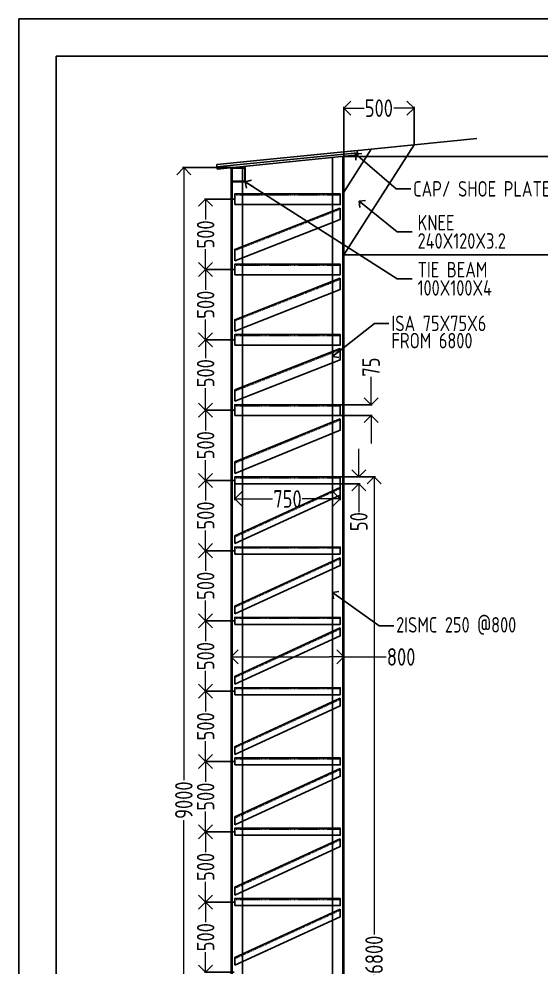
# Model space of a CAD drawing. Header units: millimetres. Extents: x 3470347 to 5996549, y -3470518 to 17149644.
# Drawn here: x 4827884 to 4835310, y 6962836 to 6976327 of the extents above; entities that cross this region are included whole.
import ezdxf

# ---------------------------------------------------------------- set-up
doc = ezdxf.new("R2010")
doc.units = ezdxf.units.MM
doc.header["$MEASUREMENT"] = 0
doc.header["$PDMODE"] = 35
doc.header["$PDSIZE"] = -5
doc.linetypes.add('DASHED2', pattern=[0.375, 0.25, -0.125])
doc.layers.get('0').update_dxf_attribs({"linetype": 'CONTINUOUS', "lineweight": 25})
doc.layers.get('DEFPOINTS').update_dxf_attribs({"linetype": 'CONTINUOUS', "lineweight": 25})
for name, color, linetype, lineweight in [('rDIMension', 1, 'CONTINUOUS', 18), ('rRCC 1', 3, 'CONTINUOUS', 25), ('SHEET', 7, 'CONTINUOUS', 15)]:
    doc.layers.add(name, color=color, linetype=linetype, lineweight=lineweight)
doc.styles.add('DIM', font='geniso.shx', dxfattribs={"width": 0.85})
doc.dimstyles.new('ST-100', dxfattribs={"dimscale": 100, "dimtxt": 7, "dimasz": 5, "dimexe": 0.18, "dimexo": 0.0625, "dimgap": 0.2, "dimtad": 0, "dimdec": 0, "dimzin": 0, "dimdsep": 46, "dimtxsty": 'DIM', "dimblk": 'OPEN90', "dimcen": 0.09, "dimclrd": 256, "dimclrt": 7, "dimadec": 0, "dimazin": 0, "dimtfac": 1, "dimtdec": 0, "dimtofl": 0, "dimtmove": 0, "dimatfit": 3, "dimldrblk": 'OPEN90', "dimfxl": 1, "dimtolj": 1, "dimtzin": 0, "dimlwd": -1, "dimarcsym": 0})
doc.dimstyles.new('ST-50', dxfattribs={"dimscale": 100, "dimtxt": 2.5, "dimasz": 2, "dimexe": 0.18, "dimexo": 0.0625, "dimgap": 0.2, "dimtad": 0, "dimdec": 0, "dimlfac": 0.5, "dimzin": 0, "dimdsep": 46, "dimtxsty": 'DIM', "dimblk": 'OPEN90', "dimcen": 0.09, "dimclrd": 256, "dimclrt": 7, "dimadec": 0, "dimazin": 0, "dimtfac": 1, "dimtdec": 0, "dimtofl": 0, "dimtmove": 0, "dimatfit": 3, "dimldrblk": 'OPEN90', "dimfxl": 1, "dimtolj": 1, "dimtzin": 0, "dimlwd": -1, "dimarcsym": 0})

# ---------------------------------------------------------------- blocks, each defined once
blk = doc.blocks.new('_Open90')
at = {"color": 0, "linetype": 'ByBlock', "lineweight": -2}
for p, q in [((0, 0), (-1, 0)), ((-0.5, 0.5), (0, 0)), ((0, 0), (-0.5, -0.5))]:
    blk.add_line(p, q, dxfattribs=at)
blk = doc.blocks.new('*D661')
at = {"layer": 'DEFPOINTS', "color": 0}
for p in [(4830903, 6967298), (4832503, 6967310), (4832503, 6967249)]:
    blk.add_point(p, dxfattribs=at)
at = {"layer": 'rDIMension', "color": 0, "linetype": 'ByBlock', "lineweight": -2, "ltscale": 0.3}
for p, q in [((4830903, 6967292), (4830903, 6967231)), ((4832503, 6967304), (4832503, 6967231))]:
    blk.add_line(p, q, dxfattribs=at)
at = {"layer": 'rDIMension', "linetype": 'ByBlock', "ltscale": 0.3}
for p, q in [((4831103, 6967249), (4832303, 6967249)), ((4832503, 6967249), (4833109, 6967249))]:
    blk.add_line(p, q, dxfattribs=at)
at = {"layer": 'rDIMension', "xscale": 200, "yscale": 200, "zscale": 200, "rotation": 180}
blk.add_blockref('_Open90', (4830903, 6967249), dxfattribs=at)
at = {"layer": 'rDIMension', "xscale": 200, "yscale": 200, "zscale": 200}
blk.add_blockref('_Open90', (4832503, 6967249), dxfattribs=at)
at = {"layer": 'rDIMension', "color": 7, "insert": (4833320, 6967249), "char_height": 250, "attachment_point": 5, "style": 'DIM'}
blk.add_mtext('\\A1;800', dxfattribs=at)
blk = doc.blocks.new('*D668')
at = {"layer": 'DEFPOINTS', "color": 0}
for p in [(4830539, 6963761), (4830953, 6963761), (4830953, 6962761)]:
    blk.add_point(p, dxfattribs=at)
at = {"layer": 'rDIMension', "color": 0, "linetype": 'ByBlock', "lineweight": -2, "ltscale": 0.3}
for p, q in [((4830947, 6963761), (4830521, 6963761)), ((4830947, 6962761), (4830521, 6962761))]:
    blk.add_line(p, q, dxfattribs=at)
at = {"layer": 'rDIMension', "linetype": 'ByBlock', "ltscale": 0.3}
for p, q in [((4830539, 6963561), (4830539, 6963473)), ((4830539, 6962961), (4830539, 6963050))]:
    blk.add_line(p, q, dxfattribs=at)
at = {"layer": 'rDIMension', "xscale": 200, "yscale": 200, "zscale": 200}
for p, rotation in [((4830539, 6963761), 90), ((4830539, 6962761), 270)]:
    blk.add_blockref('_Open90', p, dxfattribs=dict(at, rotation=rotation))
at = {"layer": 'rDIMension', "color": 7, "insert": (4830539, 6963261), "char_height": 250, "attachment_point": 5, "rotation": 90, "style": 'DIM'}
blk.add_mtext('\\A1;500', dxfattribs=at)
blk = doc.blocks.new('*D669')
at = {"layer": 'DEFPOINTS', "color": 0}
for p in [(4830539, 6964761), (4830953, 6964761), (4830953, 6963761)]:
    blk.add_point(p, dxfattribs=at)
at = {"layer": 'rDIMension', "color": 0, "linetype": 'ByBlock', "lineweight": -2, "ltscale": 0.3}
for p, q in [((4830947, 6964761), (4830521, 6964761)), ((4830947, 6963761), (4830521, 6963761))]:
    blk.add_line(p, q, dxfattribs=at)
at = {"layer": 'rDIMension', "linetype": 'ByBlock', "ltscale": 0.3}
for p, q in [((4830539, 6964561), (4830539, 6964473)), ((4830539, 6963961), (4830539, 6964050))]:
    blk.add_line(p, q, dxfattribs=at)
at = {"layer": 'rDIMension', "xscale": 200, "yscale": 200, "zscale": 200}
for p, rotation in [((4830539, 6964761), 90), ((4830539, 6963761), 270)]:
    blk.add_blockref('_Open90', p, dxfattribs=dict(at, rotation=rotation))
at = {"layer": 'rDIMension', "color": 7, "insert": (4830539, 6964261), "char_height": 250, "attachment_point": 5, "rotation": 90, "style": 'DIM'}
blk.add_mtext('\\A1;500', dxfattribs=at)
blk = doc.blocks.new('*D670')
at = {"layer": 'DEFPOINTS', "color": 0}
for p in [(4830539, 6965761), (4830953, 6965761), (4830953, 6964761)]:
    blk.add_point(p, dxfattribs=at)
at = {"layer": 'rDIMension', "color": 0, "linetype": 'ByBlock', "lineweight": -2, "ltscale": 0.3}
for p, q in [((4830947, 6965761), (4830521, 6965761)), ((4830947, 6964761), (4830521, 6964761))]:
    blk.add_line(p, q, dxfattribs=at)
at = {"layer": 'rDIMension', "linetype": 'ByBlock', "ltscale": 0.3}
for p, q in [((4830539, 6965561), (4830539, 6965473)), ((4830539, 6964961), (4830539, 6965050))]:
    blk.add_line(p, q, dxfattribs=at)
at = {"layer": 'rDIMension', "xscale": 200, "yscale": 200, "zscale": 200}
for p, rotation in [((4830539, 6965761), 90), ((4830539, 6964761), 270)]:
    blk.add_blockref('_Open90', p, dxfattribs=dict(at, rotation=rotation))
at = {"layer": 'rDIMension', "color": 7, "insert": (4830539, 6965261), "char_height": 250, "attachment_point": 5, "rotation": 90, "style": 'DIM'}
blk.add_mtext('\\A1;500', dxfattribs=at)
blk = doc.blocks.new('*D671')
at = {"layer": 'DEFPOINTS', "color": 0}
for p in [(4830539, 6966761), (4830953, 6966761), (4830953, 6965761)]:
    blk.add_point(p, dxfattribs=at)
at = {"layer": 'rDIMension', "color": 0, "linetype": 'ByBlock', "lineweight": -2, "ltscale": 0.3}
for p, q in [((4830947, 6966761), (4830521, 6966761)), ((4830947, 6965761), (4830521, 6965761))]:
    blk.add_line(p, q, dxfattribs=at)
at = {"layer": 'rDIMension', "linetype": 'ByBlock', "ltscale": 0.3}
for p, q in [((4830539, 6966561), (4830539, 6966473)), ((4830539, 6965961), (4830539, 6966050))]:
    blk.add_line(p, q, dxfattribs=at)
at = {"layer": 'rDIMension', "xscale": 200, "yscale": 200, "zscale": 200}
for p, rotation in [((4830539, 6966761), 90), ((4830539, 6965761), 270)]:
    blk.add_blockref('_Open90', p, dxfattribs=dict(at, rotation=rotation))
at = {"layer": 'rDIMension', "color": 7, "insert": (4830539, 6966261), "char_height": 250, "attachment_point": 5, "rotation": 90, "style": 'DIM'}
blk.add_mtext('\\A1;500', dxfattribs=at)
blk = doc.blocks.new('*D672')
at = {"layer": 'DEFPOINTS', "color": 0}
for p in [(4830539, 6967761), (4830953, 6967761), (4830953, 6966761)]:
    blk.add_point(p, dxfattribs=at)
at = {"layer": 'rDIMension', "color": 0, "linetype": 'ByBlock', "lineweight": -2, "ltscale": 0.3}
for p, q in [((4830947, 6967761), (4830521, 6967761)), ((4830947, 6966761), (4830521, 6966761))]:
    blk.add_line(p, q, dxfattribs=at)
at = {"layer": 'rDIMension', "linetype": 'ByBlock', "ltscale": 0.3}
for p, q in [((4830539, 6967561), (4830539, 6967473)), ((4830539, 6966961), (4830539, 6967050))]:
    blk.add_line(p, q, dxfattribs=at)
at = {"layer": 'rDIMension', "xscale": 200, "yscale": 200, "zscale": 200}
for p, rotation in [((4830539, 6967761), 90), ((4830539, 6966761), 270)]:
    blk.add_blockref('_Open90', p, dxfattribs=dict(at, rotation=rotation))
at = {"layer": 'rDIMension', "color": 7, "insert": (4830539, 6967261), "char_height": 250, "attachment_point": 5, "rotation": 90, "style": 'DIM'}
blk.add_mtext('\\A1;500', dxfattribs=at)
blk = doc.blocks.new('*D673')
at = {"layer": 'DEFPOINTS', "color": 0}
for p in [(4830539, 6968761), (4830953, 6968761), (4830953, 6967761)]:
    blk.add_point(p, dxfattribs=at)
at = {"layer": 'rDIMension', "color": 0, "linetype": 'ByBlock', "lineweight": -2, "ltscale": 0.3}
for p, q in [((4830947, 6968761), (4830521, 6968761)), ((4830947, 6967761), (4830521, 6967761))]:
    blk.add_line(p, q, dxfattribs=at)
at = {"layer": 'rDIMension', "linetype": 'ByBlock', "ltscale": 0.3}
for p, q in [((4830539, 6968561), (4830539, 6968473)), ((4830539, 6967961), (4830539, 6968050))]:
    blk.add_line(p, q, dxfattribs=at)
at = {"layer": 'rDIMension', "xscale": 200, "yscale": 200, "zscale": 200}
for p, rotation in [((4830539, 6968761), 90), ((4830539, 6967761), 270)]:
    blk.add_blockref('_Open90', p, dxfattribs=dict(at, rotation=rotation))
at = {"layer": 'rDIMension', "color": 7, "insert": (4830539, 6968261), "char_height": 250, "attachment_point": 5, "rotation": 90, "style": 'DIM'}
blk.add_mtext('\\A1;500', dxfattribs=at)
blk = doc.blocks.new('*D674')
at = {"layer": 'DEFPOINTS', "color": 0}
for p in [(4830539, 6969761), (4830953, 6969761), (4830953, 6968761)]:
    blk.add_point(p, dxfattribs=at)
at = {"layer": 'rDIMension', "color": 0, "linetype": 'ByBlock', "lineweight": -2, "ltscale": 0.3}
for p, q in [((4830947, 6969761), (4830521, 6969761)), ((4830947, 6968761), (4830521, 6968761))]:
    blk.add_line(p, q, dxfattribs=at)
at = {"layer": 'rDIMension', "linetype": 'ByBlock', "ltscale": 0.3}
for p, q in [((4830539, 6969561), (4830539, 6969473)), ((4830539, 6968961), (4830539, 6969050))]:
    blk.add_line(p, q, dxfattribs=at)
at = {"layer": 'rDIMension', "xscale": 200, "yscale": 200, "zscale": 200}
for p, rotation in [((4830539, 6969761), 90), ((4830539, 6968761), 270)]:
    blk.add_blockref('_Open90', p, dxfattribs=dict(at, rotation=rotation))
at = {"layer": 'rDIMension', "color": 7, "insert": (4830539, 6969261), "char_height": 250, "attachment_point": 5, "rotation": 90, "style": 'DIM'}
blk.add_mtext('\\A1;500', dxfattribs=at)
blk = doc.blocks.new('*D675')
at = {"layer": 'DEFPOINTS', "color": 0}
for p in [(4830539, 6970761), (4830953, 6970761), (4830953, 6969761)]:
    blk.add_point(p, dxfattribs=at)
at = {"layer": 'rDIMension', "color": 0, "linetype": 'ByBlock', "lineweight": -2, "ltscale": 0.3}
for p, q in [((4830947, 6970761), (4830521, 6970761)), ((4830947, 6969761), (4830521, 6969761))]:
    blk.add_line(p, q, dxfattribs=at)
at = {"layer": 'rDIMension', "linetype": 'ByBlock', "ltscale": 0.3}
for p, q in [((4830539, 6970561), (4830539, 6970473)), ((4830539, 6969961), (4830539, 6970050))]:
    blk.add_line(p, q, dxfattribs=at)
at = {"layer": 'rDIMension', "xscale": 200, "yscale": 200, "zscale": 200}
for p, rotation in [((4830539, 6970761), 90), ((4830539, 6969761), 270)]:
    blk.add_blockref('_Open90', p, dxfattribs=dict(at, rotation=rotation))
at = {"layer": 'rDIMension', "color": 7, "insert": (4830539, 6970261), "char_height": 250, "attachment_point": 5, "rotation": 90, "style": 'DIM'}
blk.add_mtext('\\A1;500', dxfattribs=at)
blk = doc.blocks.new('*D676')
at = {"layer": 'DEFPOINTS', "color": 0}
for p in [(4830539, 6971761), (4830953, 6971761), (4830953, 6970761)]:
    blk.add_point(p, dxfattribs=at)
at = {"layer": 'rDIMension', "color": 0, "linetype": 'ByBlock', "lineweight": -2, "ltscale": 0.3}
for p, q in [((4830947, 6971761), (4830521, 6971761)), ((4830947, 6970761), (4830521, 6970761))]:
    blk.add_line(p, q, dxfattribs=at)
at = {"layer": 'rDIMension', "linetype": 'ByBlock', "ltscale": 0.3}
for p, q in [((4830539, 6971561), (4830539, 6971498)), ((4830539, 6970961), (4830539, 6971075))]:
    blk.add_line(p, q, dxfattribs=at)
at = {"layer": 'rDIMension', "xscale": 200, "yscale": 200, "zscale": 200}
for p, rotation in [((4830539, 6971761), 90), ((4830539, 6970761), 270)]:
    blk.add_blockref('_Open90', p, dxfattribs=dict(at, rotation=rotation))
at = {"layer": 'rDIMension', "color": 7, "insert": (4830539, 6971286), "char_height": 250, "attachment_point": 5, "rotation": 90, "style": 'DIM'}
blk.add_mtext('\\A1;500', dxfattribs=at)
blk = doc.blocks.new('*D677')
at = {"layer": 'DEFPOINTS', "color": 0}
for p in [(4830539, 6972761), (4830953, 6972761), (4830953, 6971761)]:
    blk.add_point(p, dxfattribs=at)
at = {"layer": 'rDIMension', "color": 0, "linetype": 'ByBlock', "lineweight": -2, "ltscale": 0.3}
for p, q in [((4830947, 6972761), (4830521, 6972761)), ((4830947, 6971761), (4830521, 6971761))]:
    blk.add_line(p, q, dxfattribs=at)
at = {"layer": 'rDIMension', "linetype": 'ByBlock', "ltscale": 0.3}
for p, q in [((4830539, 6972561), (4830539, 6972473)), ((4830539, 6971961), (4830539, 6972050))]:
    blk.add_line(p, q, dxfattribs=at)
at = {"layer": 'rDIMension', "xscale": 200, "yscale": 200, "zscale": 200}
for p, rotation in [((4830539, 6972761), 90), ((4830539, 6971761), 270)]:
    blk.add_blockref('_Open90', p, dxfattribs=dict(at, rotation=rotation))
at = {"layer": 'rDIMension', "color": 7, "insert": (4830539, 6972261), "char_height": 250, "attachment_point": 5, "rotation": 90, "style": 'DIM'}
blk.add_mtext('\\A1;500', dxfattribs=at)
blk = doc.blocks.new('*D678')
at = {"layer": 'DEFPOINTS', "color": 0}
for p in [(4830539, 6973761), (4830953, 6973761), (4830953, 6972761)]:
    blk.add_point(p, dxfattribs=at)
at = {"layer": 'rDIMension', "color": 0, "linetype": 'ByBlock', "lineweight": -2, "ltscale": 0.3}
for p, q in [((4830947, 6973761), (4830521, 6973761)), ((4830947, 6972761), (4830521, 6972761))]:
    blk.add_line(p, q, dxfattribs=at)
at = {"layer": 'rDIMension', "linetype": 'ByBlock', "ltscale": 0.3}
for p, q in [((4830539, 6973561), (4830539, 6973473)), ((4830539, 6972961), (4830539, 6973050))]:
    blk.add_line(p, q, dxfattribs=at)
at = {"layer": 'rDIMension', "xscale": 200, "yscale": 200, "zscale": 200}
for p, rotation in [((4830539, 6973761), 90), ((4830539, 6972761), 270)]:
    blk.add_blockref('_Open90', p, dxfattribs=dict(at, rotation=rotation))
at = {"layer": 'rDIMension', "color": 7, "insert": (4830539, 6973261), "char_height": 250, "attachment_point": 5, "rotation": 90, "style": 'DIM'}
blk.add_mtext('\\A1;500', dxfattribs=at)
blk = doc.blocks.new('*D679')
at = {"layer": 'DEFPOINTS', "color": 0}
for p in [(4830229, 6974211), (4830903, 6974211), (4830703, 6956211)]:
    blk.add_point(p, dxfattribs=at)
at = {"layer": 'rDIMension', "color": 0, "linetype": 'ByBlock', "lineweight": -2, "ltscale": 0.3}
for p, q in [((4830897, 6974211), (4830211, 6974211)), ((4830697, 6956211), (4830211, 6956211))]:
    blk.add_line(p, q, dxfattribs=at)
at = {"layer": 'rDIMension', "linetype": 'ByBlock', "ltscale": 0.3}
for p, q in [((4830229, 6974011), (4830229, 6965497)), ((4830229, 6956411), (4830229, 6964926))]:
    blk.add_line(p, q, dxfattribs=at)
at = {"layer": 'rDIMension', "xscale": 200, "yscale": 200, "zscale": 200}
for p, rotation in [((4830229, 6974211), 90), ((4830229, 6956211), 270)]:
    blk.add_blockref('_Open90', p, dxfattribs=dict(at, rotation=rotation))
at = {"layer": 'rDIMension', "color": 7, "insert": (4830229, 6965211), "char_height": 250, "attachment_point": 5, "rotation": 90, "style": 'DIM'}
blk.add_mtext('\\A1;9000', dxfattribs=at)
blk = doc.blocks.new('*D680')
at = {"layer": 'DEFPOINTS', "color": 0}
for p in [(4832453, 6969811), (4832935, 6969811), (4832923, 6956211)]:
    blk.add_point(p, dxfattribs=at)
at = {"layer": 'rDIMension', "color": 0, "linetype": 'ByBlock', "lineweight": -2, "ltscale": 0.3}
for p, q in [((4832459, 6969811), (4832953, 6969811)), ((4832929, 6956211), (4832953, 6956211))]:
    blk.add_line(p, q, dxfattribs=at)
at = {"layer": 'rDIMension', "linetype": 'ByBlock', "ltscale": 0.3}
for p, q in [((4832935, 6969611), (4832935, 6963297)), ((4832935, 6956411), (4832935, 6962726))]:
    blk.add_line(p, q, dxfattribs=at)
at = {"layer": 'rDIMension', "xscale": 200, "yscale": 200, "zscale": 200}
for p, rotation in [((4832935, 6969811), 90), ((4832935, 6956211), 270)]:
    blk.add_blockref('_Open90', p, dxfattribs=dict(at, rotation=rotation))
at = {"layer": 'rDIMension', "color": 7, "insert": (4832935, 6963011), "char_height": 250, "attachment_point": 5, "rotation": 90, "style": 'DIM'}
blk.add_mtext('\\A1;6800', dxfattribs=at)
blk = doc.blocks.new('*D682')
at = {"layer": 'DEFPOINTS', "color": 0}
for p in [(4830953, 6969711), (4832453, 6969711), (4832453, 6969497)]:
    blk.add_point(p, dxfattribs=at)
at = {"layer": 'rDIMension', "color": 0, "linetype": 'ByBlock', "lineweight": -2, "ltscale": 0.3}
for p, q in [((4830953, 6969705), (4830953, 6969479)), ((4832453, 6969705), (4832453, 6969479))]:
    blk.add_line(p, q, dxfattribs=at)
at = {"layer": 'rDIMension', "linetype": 'ByBlock', "ltscale": 0.3}
for p, q in [((4831153, 6969497), (4831492, 6969497)), ((4832253, 6969497), (4831914, 6969497))]:
    blk.add_line(p, q, dxfattribs=at)
at = {"layer": 'rDIMension', "xscale": 200, "yscale": 200, "zscale": 200, "rotation": 180}
blk.add_blockref('_Open90', (4830953, 6969497), dxfattribs=at)
at = {"layer": 'rDIMension', "xscale": 200, "yscale": 200, "zscale": 200}
blk.add_blockref('_Open90', (4832453, 6969497), dxfattribs=at)
at = {"layer": 'rDIMension', "color": 7, "insert": (4831703, 6969497), "char_height": 250, "attachment_point": 5, "style": 'DIM'}
blk.add_mtext('\\A1;750', dxfattribs=at)
blk = doc.blocks.new('*D683')
at = {"layer": 'DEFPOINTS', "color": 0}
for p in [(4832453, 6969811), (4832453, 6969711), (4832718, 6969711)]:
    blk.add_point(p, dxfattribs=at)
at = {"layer": 'rDIMension', "linetype": 'ByBlock', "ltscale": 0.3}
for p, q in [((4832718, 6970011), (4832718, 6970211)), ((4832718, 6969511), (4832718, 6969311))]:
    blk.add_line(p, q, dxfattribs=at)
at = {"layer": 'rDIMension', "color": 0, "linetype": 'ByBlock', "lineweight": -2, "ltscale": 0.3}
for p, q in [((4832459, 6969811), (4832736, 6969811)), ((4832459, 6969711), (4832736, 6969711))]:
    blk.add_line(p, q, dxfattribs=at)
at = {"layer": 'rDIMension', "xscale": 200, "yscale": 200, "zscale": 200}
for p, rotation in [((4832718, 6969811), 270), ((4832718, 6969711), 90)]:
    blk.add_blockref('_Open90', p, dxfattribs=dict(at, rotation=rotation))
at = {"layer": 'rDIMension', "color": 7, "insert": (4832718, 6969174), "char_height": 250, "attachment_point": 5, "rotation": 90, "style": 'DIM'}
blk.add_mtext('\\A1;50', dxfattribs=at)
blk = doc.blocks.new('*D684')
at = {"layer": 'DEFPOINTS', "color": 0}
for p in [(4832453, 6970836), (4832892, 6970836), (4832453, 6970686)]:
    blk.add_point(p, dxfattribs=at)
at = {"layer": 'rDIMension', "linetype": 'ByBlock', "ltscale": 0.3}
for p, q in [((4832892, 6971036), (4832892, 6971236)), ((4832892, 6970486), (4832892, 6970286))]:
    blk.add_line(p, q, dxfattribs=at)
at = {"layer": 'rDIMension', "color": 0, "linetype": 'ByBlock', "lineweight": -2, "ltscale": 0.3}
for p, q in [((4832459, 6970836), (4832910, 6970836)), ((4832459, 6970686), (4832910, 6970686))]:
    blk.add_line(p, q, dxfattribs=at)
at = {"layer": 'rDIMension', "xscale": 200, "yscale": 200, "zscale": 200}
for p, rotation in [((4832892, 6970836), 270), ((4832892, 6970686), 90)]:
    blk.add_blockref('_Open90', p, dxfattribs=dict(at, rotation=rotation))
at = {"layer": 'rDIMension', "color": 7, "insert": (4832892, 6971373), "char_height": 250, "attachment_point": 5, "rotation": 90, "style": 'DIM'}
blk.add_mtext('\\A1;75', dxfattribs=at)
blk = doc.blocks.new('*D685')
at = {"layer": 'DEFPOINTS', "color": 0}
for p in [(4833503, 6975058), (4833503, 6974536), (4832503, 6974371)]:
    blk.add_point(p, dxfattribs=at)
at = {"layer": 'rDIMension', "color": 0, "linetype": 'ByBlock', "lineweight": -2, "ltscale": 0.3}
for p, q in [((4832503, 6974378), (4832503, 6975076)), ((4833503, 6974542), (4833503, 6975076))]:
    blk.add_line(p, q, dxfattribs=at)
at = {"layer": 'rDIMension', "linetype": 'ByBlock', "ltscale": 0.3}
for p, q in [((4832703, 6975058), (4832792, 6975058)), ((4833303, 6975058), (4833214, 6975058))]:
    blk.add_line(p, q, dxfattribs=at)
at = {"layer": 'rDIMension', "xscale": 200, "yscale": 200, "zscale": 200, "rotation": 180}
blk.add_blockref('_Open90', (4832503, 6975058), dxfattribs=at)
at = {"layer": 'rDIMension', "xscale": 200, "yscale": 200, "zscale": 200}
blk.add_blockref('_Open90', (4833503, 6975058), dxfattribs=at)
at = {"layer": 'rDIMension', "color": 7, "insert": (4833003, 6975058), "char_height": 250, "attachment_point": 5, "style": 'DIM'}
blk.add_mtext('\\A1;500', dxfattribs=at)
blk = doc.blocks.new('*D686')
at = {"layer": 'DEFPOINTS', "color": 0}
for p in [(4832503, 6974371), (4832503, 6972971), (4836127, 6972971)]:
    blk.add_point(p, dxfattribs=at)
at = {"layer": 'rDIMension', "color": 0, "linetype": 'ByBlock', "lineweight": -2, "ltscale": 0.3}
for p, q in [((4832509, 6974371), (4836145, 6974371)), ((4832509, 6972971), (4836145, 6972971))]:
    blk.add_line(p, q, dxfattribs=at)
at = {"layer": 'rDIMension', "linetype": 'ByBlock', "ltscale": 0.3}
for p, q in [((4836127, 6974171), (4836127, 6973883)), ((4836127, 6973171), (4836127, 6973460))]:
    blk.add_line(p, q, dxfattribs=at)
at = {"layer": 'rDIMension', "xscale": 200, "yscale": 200, "zscale": 200}
for p, rotation in [((4836127, 6974371), 90), ((4836127, 6972971), 270)]:
    blk.add_blockref('_Open90', p, dxfattribs=dict(at, rotation=rotation))
at = {"layer": 'rDIMension', "color": 7, "insert": (4836127, 6973671), "char_height": 250, "attachment_point": 5, "rotation": 90, "style": 'DIM'}
blk.add_mtext('\\A1;700', dxfattribs=at)

msp = doc.modelspace()

# ---------------------------------------------------------------- hatches: boundary and pattern name
at = {"transparency": 33554610}
h = msp.add_hatch(color=71, dxfattribs=at)
h.dxf.hatch_style = 1
h.paths.add_polyline_path([(4830902.87, 6974211.34), (4830902.87, 6974011.34), (4831102.87, 6974011.34), (4831102.87, 6974211.34)])
h.paths.add_polyline_path([(4830910.87, 6974203.34), (4830910.87, 6974019.34), (4831094.87, 6974019.34), (4831094.87, 6974203.34)], flags=16)

# ---------------------------------------------------------------- linework, layer by layer
at = {"color": 1}
for p, q in [((4832342.87, 6956611.34, 0), (4832342.87, 6974355.34, 0)), ((4832488.67, 6956611.34, 0), (4832488.67, 6974371.34, 0)), ((4832502.87, 6956611.34, 0), (4832502.87, 6974371.34, 0)), ((4830902.87, 6956611.34, 0), (4830902.87, 6974211.34, 0)), ((4830917.07, 6956611.34, 0), (4830917.07, 6974212.76, 0)), ((4831062.87, 6956611.34, 0), (4831062.87, 6974227.34, 0))]:
    msp.add_line(p, q, dxfattribs=at)
at = {"color": 192, "lineweight": 25, "elevation": 0}
msp.add_lwpolyline([(4827883.77, 6976326.99), (4827883.77, 6948528.95), (4847538.97, 6948528.95), (4847538.97, 6976326.99)], close=True, dxfattribs=at)
at = {"color": 4, "elevation": 0}
for points in [[(4832502.87, 6972971.34), (4833502.87, 6974535.66)], [(4832502.87, 6973862.53), (4832894.27, 6974474.8)]]:
    msp.add_lwpolyline(points, dxfattribs=at)
at = {"elevation": 0}
msp.add_lwpolyline([(4832566.97, 6974441.41), (4834396.69, 6974624.38)], dxfattribs=at)
at = {"color": 2, "elevation": 0}
for points in [[(4832696.5, 6974455.02), (4830696.5, 6974255.02)], [(4832699.68, 6974423.18), (4830699.68, 6974223.18)], [(4832702.87, 6974391.34), (4832696.5, 6974455.02)], [(4832702.87, 6974391.34), (4830702.87, 6974191.34)], [(4830702.87, 6974191.34), (4830696.5, 6974255.02)]]:
    msp.add_lwpolyline(points, dxfattribs=at)
at = {"color": 3, "elevation": 0}
for points in [[(4830902.87, 6974211.34), (4830902.87, 6974011.34), (4831102.87, 6974011.34), (4831102.87, 6974211.34)], [(4830910.87, 6974203.34), (4830910.87, 6974019.34), (4831094.87, 6974019.34), (4831094.87, 6974203.34)], [(4830952.87, 6973686.34), (4832452.87, 6973686.34), (4832452.87, 6973836.34), (4830952.87, 6973836.34)], [(4830952.87, 6972686.34), (4832452.87, 6972686.34), (4832452.87, 6972836.34), (4830952.87, 6972836.34)], [(4830952.87, 6971686.34), (4832452.87, 6971686.34), (4832452.87, 6971836.34), (4830952.87, 6971836.34)], [(4830952.87, 6970686.34), (4832452.87, 6970686.34), (4832452.87, 6970836.34), (4830952.87, 6970836.34)], [(4830952.87, 6969711.34), (4832452.87, 6969711.34), (4832452.87, 6969811.34), (4830952.87, 6969811.34)], [(4830952.87, 6968711.34), (4832452.87, 6968711.34), (4832452.87, 6968811.34), (4830952.87, 6968811.34)], [(4830952.87, 6967711.34), (4832452.87, 6967711.34), (4832452.87, 6967811.34), (4830952.87, 6967811.34)], [(4830952.87, 6966711.34), (4832452.87, 6966711.34), (4832452.87, 6966811.34), (4830952.87, 6966811.34)], [(4830952.87, 6965711.34), (4832452.87, 6965711.34), (4832452.87, 6965811.34), (4830952.87, 6965811.34)], [(4830952.87, 6964711.34), (4832452.87, 6964711.34), (4832452.87, 6964811.34), (4830952.87, 6964811.34)], [(4830952.87, 6963711.34), (4832452.87, 6963711.34), (4832452.87, 6963811.34), (4830952.87, 6963811.34)]]:
    msp.add_lwpolyline(points, close=True, dxfattribs=at)
at = {"color": 3, "linetype": 'DASHED2', "ltscale": 50, "elevation": 0}
for points in [[(4830952.87, 6973824.34), (4832452.87, 6973824.34)], [(4830952.87, 6973034.59), (4832457.25, 6973625.17)], [(4830952.87, 6972824.34), (4832452.87, 6972824.34)], [(4830952.87, 6972034.59), (4832457.25, 6972625.17)], [(4830952.87, 6971824.34), (4832452.87, 6971824.34)], [(4830952.87, 6971034.59), (4832457.25, 6971625.17)], [(4830952.87, 6970824.34), (4832452.87, 6970824.34)], [(4830952.87, 6970010.42), (4832452.87, 6970623.38)], [(4830952.87, 6969799.34), (4832452.87, 6969799.34)], [(4830952.87, 6968958.2), (4832452.87, 6969648.13)], [(4830952.87, 6968799.34), (4832452.87, 6968799.34)], [(4830952.87, 6967958.2), (4832452.87, 6968648.13)], [(4830952.87, 6967799.34), (4832452.87, 6967799.34)], [(4830952.87, 6966958.2), (4832452.87, 6967648.13)], [(4830952.87, 6966799.34), (4832452.87, 6966799.34)], [(4830952.87, 6965958.2), (4832452.87, 6966648.13)], [(4830952.87, 6965799.34), (4832452.87, 6965799.34)], [(4830952.87, 6964958.2), (4832452.87, 6965648.13)], [(4830952.87, 6964799.34), (4832452.87, 6964799.34)], [(4830952.87, 6963958.2), (4832452.87, 6964648.13)], [(4830952.87, 6963799.34), (4832452.87, 6963799.34)], [(4830952.87, 6962958.2), (4832452.87, 6963648.13)]]:
    msp.add_lwpolyline(points, dxfattribs=at)
at = {"color": 3, "elevation": 0}
for points in [[(4830952.87, 6972886.34), (4830952.87, 6973047.49), (4832452.87, 6973636.34)], [(4832452.87, 6973636.34), (4832452.87, 6973475.2), (4830952.87, 6972886.34)], [(4830952.87, 6971886.34), (4830952.87, 6972047.49), (4832452.87, 6972636.34)], [(4832452.87, 6972636.34), (4832452.87, 6972475.2), (4830952.87, 6971886.34)], [(4830952.87, 6970886.34), (4830952.87, 6971047.49), (4832452.87, 6971636.34)], [(4832452.87, 6971636.34), (4832452.87, 6971475.2), (4830952.87, 6970886.34)], [(4830952.87, 6969861.34), (4830952.87, 6970023.38), (4832452.91, 6970636.36)], [(4832452.87, 6970636.34), (4832452.87, 6970474.3), (4830952.87, 6969861.34)], [(4830952.87, 6968861.34), (4830952.87, 6968971.41), (4832452.88, 6969661.34)], [(4832452.87, 6969661.34), (4832452.87, 6969551.27), (4830952.87, 6968861.34)], [(4830952.87, 6967861.34), (4830952.87, 6967971.41), (4832452.88, 6968661.34)], [(4832452.87, 6968661.34), (4832452.87, 6968551.27), (4830952.87, 6967861.34)], [(4830952.87, 6966861.34), (4830952.87, 6966971.41), (4832452.88, 6967661.34)], [(4832452.87, 6967661.34), (4832452.87, 6967551.27), (4830952.87, 6966861.34)], [(4830952.87, 6965861.34), (4830952.87, 6965971.41), (4832452.88, 6966661.34)], [(4832452.87, 6966661.34), (4832452.87, 6966551.27), (4830952.87, 6965861.34)], [(4830952.87, 6964861.34), (4830952.87, 6964971.41), (4832452.88, 6965661.34)], [(4832452.87, 6965661.34), (4832452.87, 6965551.27), (4830952.87, 6964861.34)], [(4830952.87, 6963861.34), (4830952.87, 6963971.41), (4832452.88, 6964661.34)], [(4832452.87, 6964661.34), (4832452.87, 6964551.27), (4830952.87, 6963861.34)], [(4830952.87, 6962861.34), (4830952.87, 6962971.41), (4832452.88, 6963661.34)], [(4832452.87, 6963661.34), (4832452.87, 6963551.27), (4830952.87, 6962861.34)]]:
    msp.add_lwpolyline(points, dxfattribs=at)
at = {"layer": 'SHEET', "color": 220, "lineweight": 25, "elevation": 0}
msp.add_lwpolyline([(4828412.27, 6975797.5), (4828412.27, 6949058.44), (4847010.48, 6949058.44), (4847010.48, 6975797.5)], close=True, dxfattribs=at)

# ---------------------------------------------------------------- texts
at = {"layer": 'rRCC 1', "color": 7, "char_height": 220, "attachment_point": 4, "style": 'DIM'}
for s, insert in [('\\A1;CAP/ SHOE PLATE 1', (4833490.47, 6973909.19, 0)), ('\\A1;ISA 75X75X6', (4833181.7, 6971995.39, 0)), ('\\A1;FROM 6800', (4833181.7, 6971749.6, 0)), ('\\A1;2ISMC 250 @800', (4833249.04, 6967689.63, 0))]:
    msp.add_mtext(s, dxfattribs=dict(at, insert=insert))
at = {"layer": 'rRCC 1', "color": 7, "char_height": 220, "attachment_point": 4, "line_spacing_factor": 0.709091, "style": 'DIM'}
for s, insert in [('\\A1;KNEE\\P240X120X3.2', (4833554.26, 6973298.46, 0)), ('\\A1;TIE BEAM\\P100X100X4', (4833554.26, 6972629.87, 0))]:
    msp.add_mtext(s, dxfattribs=dict(at, insert=insert))

# ---------------------------------------------------------------- dimensions: what is measured, and where the dimension line sits
at = {"layer": 'rDIMension', "color": 1, "linetype": 'ByBlock', "ltscale": 0.3}
for base, p1, p2, picture, middle in [((4833502.87, 6975058.48, 0), (4832502.87, 6974371.34, 0), (4833502.87, 6974535.66, 0), '*D685', (4833002.87, 6975058.48, 0)), ((4832452.87, 6969496.61, 0), (4830952.87, 6969711.34, 0), (4832452.87, 6969711.34, 0), '*D682', (4831702.87, 6969496.61, 0))]:
    dim = msp.add_linear_dim(base=base, p1=p1, p2=p2, dimstyle='ST-50', override={"dimblk": 'Open90'}, dxfattribs=at)
    dim.commit()
    dim.dimension.update_dxf_attribs({"geometry": picture, "text_midpoint": middle})
for base, p1, p2, picture, middle in [((4836126.52, 6972971.34, 0), (4832502.87, 6974371.34, 0), (4832502.87, 6972971.34, 0), '*D686', (4836126.52, 6973671.34, 0)), ((4830538.63, 6973761.34, 0), (4830952.87, 6972761.34, 0), (4830952.87, 6973761.34, 0), '*D678', (4830538.63, 6973261.34, 0)), ((4830538.63, 6972761.34, 0), (4830952.87, 6971761.34, 0), (4830952.87, 6972761.34, 0), '*D677', (4830538.63, 6972261.34, 0)), ((4832935.47, 6969811.34, 0), (4832922.97, 6956211.34, 0), (4832452.87, 6969811.34, 0), '*D680', (4832935.47, 6963011.34, 0))]:
    dim = msp.add_linear_dim(base=base, p1=p1, p2=p2, angle=90, dimstyle='ST-50', override={"dimblk": 'Open90'}, dxfattribs=at)
    dim.commit()
    dim.dimension.update_dxf_attribs({"geometry": picture, "text_midpoint": middle})
for base, p1, p2, picture, middle in [((4830229.37, 6974211.34, 0), (4830702.87, 6956211.34, 0), (4830902.87, 6974211.34, 0), '*D679', (4830229.37, 6965211.34, 0)), ((4830538.63, 6971761.34, 0), (4830952.87, 6970761.34, 0), (4830952.87, 6971761.34, 0), '*D676', (4830538.63, 6971286.34, 0)), ((4832892.09, 6970836.34, 0), (4832452.87, 6970686.34, 0), (4832452.87, 6970836.34, 0), '*D684', (4832892.09, 6971373.22, 0)), ((4830538.63, 6970761.34, 0), (4830952.87, 6969761.34, 0), (4830952.87, 6970761.34, 0), '*D675', (4830538.63, 6970261.34, 0)), ((4832718.42, 6969711.34, 0), (4832452.87, 6969811.34, 0), (4832452.87, 6969711.34, 0), '*D683', (4832718.42, 6969174.38, 0)), ((4830538.63, 6969761.34, 0), (4830952.87, 6968761.34, 0), (4830952.87, 6969761.34, 0), '*D674', (4830538.63, 6969261.34, 0)), ((4830538.63, 6968761.34, 0), (4830952.87, 6967761.34, 0), (4830952.87, 6968761.34, 0), '*D673', (4830538.63, 6968261.34, 0)), ((4830538.63, 6967761.34, 0), (4830952.87, 6966761.34, 0), (4830952.87, 6967761.34, 0), '*D672', (4830538.63, 6967261.34, 0)), ((4830538.63, 6966761.34, 0), (4830952.87, 6965761.34, 0), (4830952.87, 6966761.34, 0), '*D671', (4830538.63, 6966261.34, 0)), ((4830538.63, 6965761.34, 0), (4830952.87, 6964761.34, 0), (4830952.87, 6965761.34, 0), '*D670', (4830538.63, 6965261.34, 0)), ((4830538.63, 6964761.34, 0), (4830952.87, 6963761.34, 0), (4830952.87, 6964761.34, 0), '*D669', (4830538.63, 6964261.34, 0)), ((4830538.63, 6963761.34, 0), (4830952.87, 6962761.34, 0), (4830952.87, 6963761.34, 0), '*D668', (4830538.63, 6963261.34, 0))]:
    dim = msp.add_linear_dim(base=base, p1=p1, p2=p2, angle=90, dimstyle='ST-50', override={"dimblk": 'Open90'}, dxfattribs=at)
    dim.commit()
    dim.dimension.update_dxf_attribs({"geometry": picture, "text_midpoint": middle, "dimtype": 160})
dim = msp.add_linear_dim(base=(4832502.87, 6967248.57, 0), p1=(4830902.87, 6967297.75, 0), p2=(4832502.87, 6967310, 0), dimstyle='ST-50', override={"dimblk": 'Open90'}, dxfattribs=at)
dim.commit()
dim.dimension.update_dxf_attribs({"geometry": '*D661', "text_midpoint": (4833319.93, 6967248.57, 0), "dimtype": 160})

# ---------------------------------------------------------------- leaders
at = {"layer": 'rRCC 1'}
for points in [[(4832670.23, 6974407.44, 0), (4833250, 6973909.19, 0), (4833455.68, 6973909.19, 0)], [(4831102.87, 6974011.34, 0), (4833262.77, 6972629.87, 0), (4833478.45, 6972629.87, 0)], [(4832721.13, 6973735.19, 0), (4833262.77, 6973298.46, 0), (4833478.45, 6973298.46, 0)], [(4832342.87, 6971521.86, 0), (4832941.23, 6971995.39, 0), (4833146.91, 6971995.39, 0)], [(4832342.87, 6968164.57, 0), (4833008.57, 6967689.63, 0), (4833214.25, 6967689.63, 0)]]:
    msp.add_leader(points, dimstyle='ST-100', override={"dimasz": 1.3}, dxfattribs=at)

doc.saveas('drawing.dxf')
